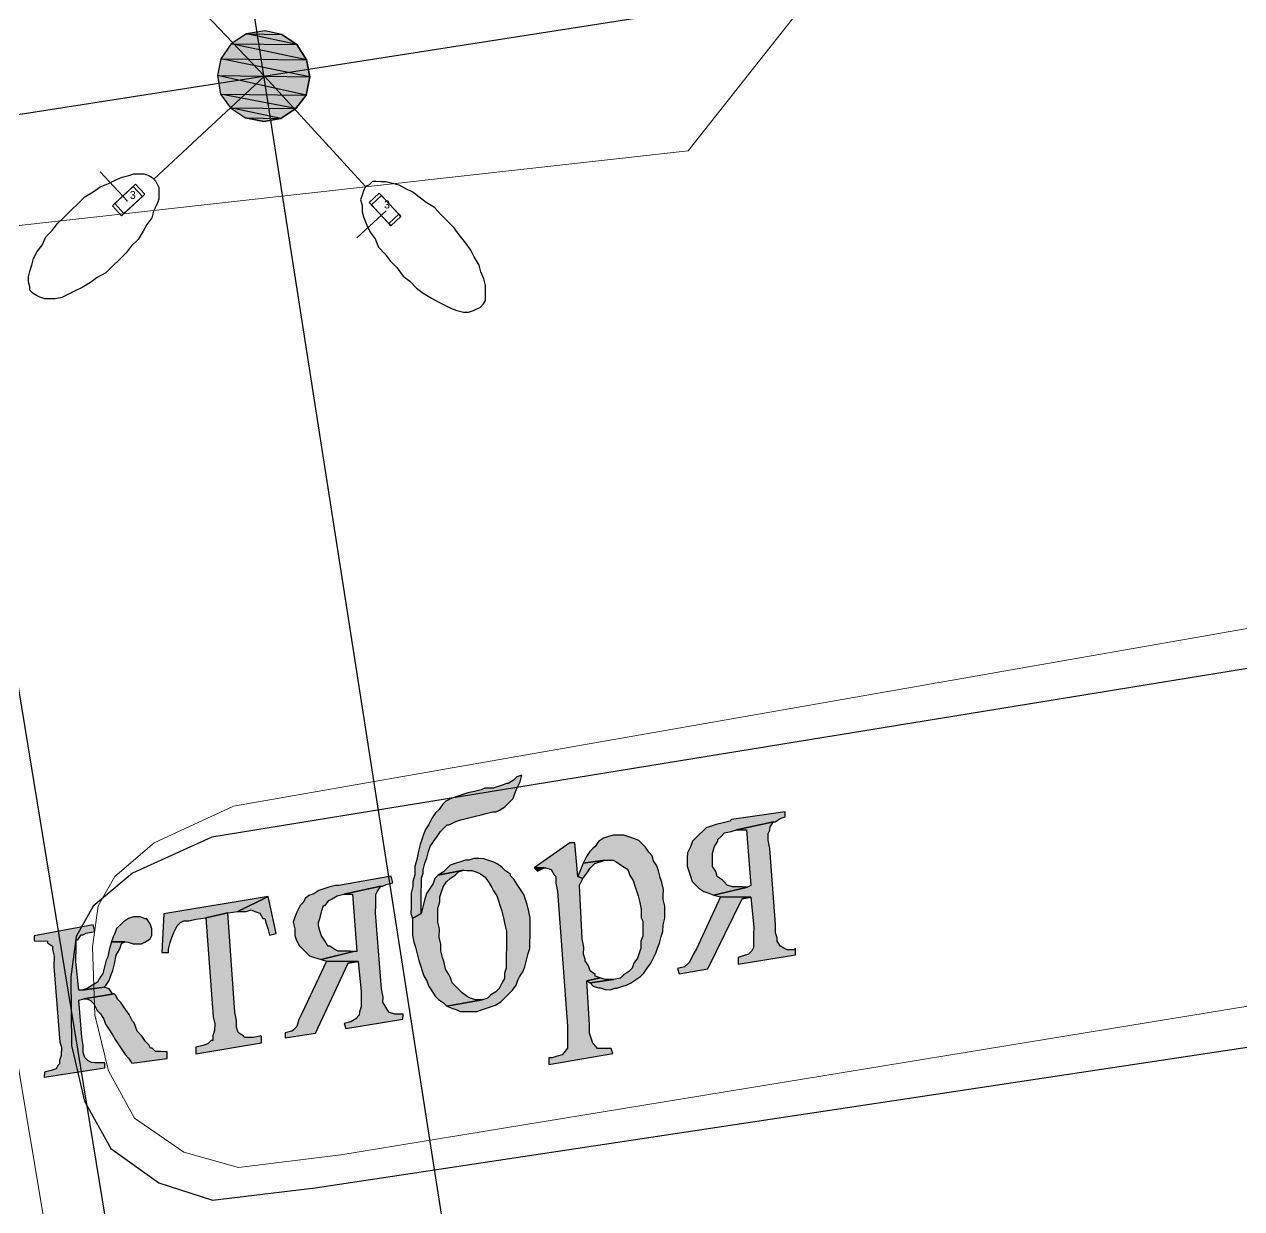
# Model space of a CAD drawing. Extents: x 2474 to 3317, y 1800 to 4862.
# Drawn here: x 2768.79 to 2784.01, y 3996.06 to 4010.86 of the extents above; entities that cross this region are included whole.
import ezdxf

# ---------------------------------------------------------------- set-up
doc = ezdxf.new("R2010")
doc.units = 0
doc.header["$MEASUREMENT"] = 0
for name, color, linetype in [('at_Entity', 7, 'Continuous'), ('at_Solid', 7, 'Continuous'), ('DLXLUM03', 3, 'Continuous'), ('DLXLUMEX', 2, 'Continuous')]:
    doc.layers.add(name, color=color, linetype=linetype)
doc.layers.add('ситуация', color=7, linetype='Continuous', lineweight=15)

# ---------------------------------------------------------------- blocks, each defined once
blk = doc.blocks.new('*U204')
at = {"color": 1}
blk.add_line((-0.029, -0.027), (-0.369, 0.34), dxfattribs=at)
for p, q in [((0.044, 0.157), (-0.217, -0.086)), ((-0.217, -0.086), (0.044, 0.157)), ((0.073, 0.184), (-0.189, -0.059)), ((-0.189, -0.059), (0.073, 0.184)), ((0.073, 0.184), (0.044, 0.157)), ((0.044, 0.157), (0.073, 0.184)), ((0.16, 0.032), (0.044, 0.157)), ((0.044, 0.157), (0.16, 0.032)), ((0.189, 0.059), (0.073, 0.184)), ((0.073, 0.184), (0.189, 0.059)), ((-0.102, -0.211), (0.16, 0.032)), ((0.16, 0.032), (-0.102, -0.211)), ((-0.073, -0.184), (0.189, 0.059)), ((0.189, 0.059), (-0.073, -0.184)), ((0.16, 0.032), (0.189, 0.059)), ((0.189, 0.059), (0.16, 0.032)), ((-0.189, -0.059), (-0.217, -0.086)), ((-0.217, -0.086), (-0.189, -0.059)), ((-0.217, -0.086), (-0.102, -0.211)), ((-0.102, -0.211), (-0.217, -0.086)), ((-0.189, -0.059), (-0.073, -0.184)), ((-0.073, -0.184), (-0.189, -0.059)), ((-0.073, -0.184), (-0.102, -0.211)), ((-0.102, -0.211), (-0.073, -0.184))]:
    blk.add_line(p, q)
at = {"layer": 'DLXLUMEX', "color": 7}
blk.add_text('3', height=0.1, dxfattribs=at).set_placement((0, 0))
blk = doc.blocks.new('*U205')
for p, q in [((-0.059, 0.189), (-0.184, 0.073)), ((-0.184, 0.073), (-0.059, 0.189)), ((-0.032, 0.16), (-0.157, 0.044)), ((-0.157, 0.044), (-0.032, 0.16)), ((0.184, -0.073), (-0.059, 0.189)), ((-0.032, 0.16), (-0.059, 0.189)), ((-0.059, 0.189), (0.184, -0.073)), ((-0.059, 0.189), (-0.032, 0.16)), ((0.21, -0.102), (-0.032, 0.16)), ((-0.032, 0.16), (0.21, -0.102)), ((-0.184, 0.073), (0.059, -0.189)), ((0.059, -0.189), (-0.184, 0.073)), ((-0.184, 0.073), (-0.157, 0.044)), ((-0.157, 0.044), (-0.184, 0.073)), ((-0.157, 0.044), (0.086, -0.218)), ((0.086, -0.218), (-0.157, 0.044)), ((0.059, -0.189), (0.184, -0.073)), ((0.184, -0.073), (0.059, -0.189)), ((0.086, -0.218), (0.21, -0.102)), ((0.21, -0.102), (0.086, -0.218)), ((0.184, -0.073), (0.21, -0.102)), ((0.21, -0.102), (0.184, -0.073)), ((0.059, -0.189), (0.086, -0.218)), ((0.086, -0.218), (0.059, -0.189))]:
    blk.add_line(p, q)
at = {"color": 1}
blk.add_line((0.027, -0.029), (-0.34, -0.369), dxfattribs=at)
at = {"layer": 'DLXLUMEX', "color": 7}
blk.add_text('3', height=0.1, dxfattribs=at).set_placement((0, 0))

msp = doc.modelspace()

# ---------------------------------------------------------------- hatches: boundary and pattern name
at = {"layer": 'at_Solid'}
for points in [[(2771.57, 4010.743), (2771.379, 4010.619), (2772.199, 4010.609)], [(2771.801, 4010.782), (2771.57, 4010.743), (2772.011, 4010.737)], [(2771.57, 4010.743), (2772.011, 4010.737), (2772.199, 4010.609)], [(2771.379, 4010.619), (2771.251, 4010.431), (2772.322, 4010.419)], [(2771.379, 4010.619), (2772.199, 4010.609), (2772.322, 4010.419)], [(2771.251, 4010.431), (2771.207, 4010.222), (2772.362, 4010.208)], [(2771.251, 4010.431), (2772.322, 4010.419), (2772.362, 4010.208)], [(2771.207, 4010.222), (2771.246, 4009.99), (2772.317, 4009.977)], [(2771.207, 4010.222), (2772.362, 4010.208), (2772.317, 4009.977)], [(2771.246, 4009.99), (2771.37, 4009.82), (2772.189, 4009.811)], [(2771.246, 4009.99), (2772.317, 4009.977), (2772.189, 4009.811)], [(2771.37, 4009.82), (2771.558, 4009.692), (2771.999, 4009.687)], [(2771.37, 4009.82), (2772.189, 4009.811), (2771.999, 4009.687)], [(2771.558, 4009.692), (2771.999, 4009.687), (2771.788, 4009.647)], [(2775.013, 4001.478), (2774.949, 4001.458), (2774.907, 4001.416), (2774.843, 4001.375), (2774.822, 4001.375), (2774.78, 4001.355), (2774.717, 4001.334), (2774.654, 4001.314), (2774.548, 4001.315), (2774.506, 4001.295), (2774.422, 4001.275), (2774.338, 4001.255), (2774.274, 4001.234), (2774.211, 4001.214), (2774.148, 4001.194), (2774.106, 4001.173), (2774.063, 4001.153), (2774.021, 4001.111), (2773.978, 4001.049), (2773.935, 4001.007), (2773.893, 4000.945), (2773.85, 4000.861), (2773.807, 4000.799), (2773.785, 4000.736), (2773.763, 4000.673), (2773.742, 4000.61), (2773.72, 4000.526), (2773.698, 4000.422), (2773.676, 4000.338), (2773.675, 4000.317), (2773.674, 4000.233), (2773.652, 4000.149), (2773.652, 4000.086), (2773.63, 4000.002), (2773.629, 3999.918), (2773.628, 3999.834), (2773.627, 3999.75), (2773.647, 3999.687), (2773.753, 3999.749), (2773.753, 3999.791), (2773.754, 3999.875), (2773.755, 3999.959), (2773.756, 4000.022), (2773.757, 4000.106), (2773.758, 4000.19), (2773.78, 4000.253), (2773.78, 4000.295), (2773.802, 4000.378), (2773.824, 4000.441), (2773.846, 4000.525), (2773.868, 4000.588), (2773.91, 4000.65), (2773.953, 4000.713), (2773.996, 4000.775), (2774.038, 4000.817), (2774.081, 4000.858), (2774.102, 4000.858), (2774.144, 4000.879), (2774.186, 4000.899), (2774.25, 4000.919), (2774.334, 4000.94), (2774.418, 4000.96), (2774.503, 4000.98), (2774.566, 4001), (2774.65, 4001.02), (2774.692, 4001.019), (2774.734, 4001.04), (2774.798, 4001.081), (2774.84, 4001.123), (2774.904, 4001.185), (2774.926, 4001.248), (2774.948, 4001.311), (2774.991, 4001.394)], [(2778.306, 4001.019), (2777.633, 4000.922), (2777.611, 4000.901), (2777.527, 4000.881), (2777.443, 4000.861), (2777.38, 4000.841), (2777.316, 4000.821), (2777.274, 4000.779), (2777.231, 4000.738), (2777.189, 4000.696), (2777.146, 4000.654), (2777.125, 4000.592), (2777.082, 4000.508), (2777.081, 4000.445), (2777.08, 4000.361), (2777.08, 4000.34), (2777.1, 4000.277), (2777.12, 4000.214), (2777.14, 4000.15), (2777.182, 4000.108), (2777.223, 4000.065), (2777.286, 4000.022), (2777.349, 4000.001), (2777.412, 3999.979), (2777.833, 4000.079), (2777.77, 4000.08), (2777.707, 4000.081), (2777.644, 4000.081), (2777.581, 4000.103), (2777.54, 4000.146), (2777.519, 4000.167), (2777.456, 4000.21), (2777.436, 4000.273), (2777.395, 4000.336), (2777.395, 4000.399), (2777.396, 4000.441), (2777.397, 4000.504), (2777.419, 4000.588), (2777.461, 4000.651), (2777.462, 4000.672), (2777.504, 4000.713), (2777.547, 4000.755), (2777.631, 4000.775), (2777.694, 4000.795), (2778.158, 4000.895), (2778.179, 4000.895), (2778.242, 4000.936), (2778.305, 4000.956)], [(2778.158, 4000.895), (2777.694, 4000.795), (2777.82, 4000.794), (2777.875, 4000.1), (2777.833, 4000.079), (2777.412, 3999.979), (2777.495, 3999.957), (2777.873, 3999.953), (2777.911, 3999.574), (2777.91, 3999.49), (2777.909, 3999.385), (2777.908, 3999.322), (2777.887, 3999.28), (2777.844, 3999.239), (2777.781, 3999.218), (2777.718, 3999.198), (2777.717, 3999.114), (2778.432, 3999.232), (2778.433, 3999.316), (2778.412, 3999.295), (2778.328, 3999.296), (2778.286, 3999.317), (2778.245, 3999.339), (2778.203, 3999.402), (2778.204, 3999.444), (2778.183, 3999.508), (2778.185, 3999.613), (2778.112, 4000.559), (2778.092, 4000.664), (2778.093, 4000.748), (2778.114, 4000.79), (2778.115, 4000.832)], [(2775.675, 4000.63), (2775.612, 4000.63), (2775.167, 4000.32), (2775.314, 4000.319), (2775.377, 4000.297), (2775.418, 4000.233), (2775.439, 4000.212), (2775.438, 4000.128), (2775.458, 4000.023), (2775.585, 3998.34), (2775.585, 3998.319), (2775.584, 3998.214), (2775.583, 3998.13), (2775.582, 3998.088), (2775.582, 3998.067), (2775.539, 3998.005), (2775.518, 3997.984), (2775.455, 3997.964), (2775.392, 3997.943), (2775.35, 3997.944), (2775.349, 3997.86), (2776.149, 3997.998), (2776.128, 3998.061), (2776.086, 3998.061), (2776.002, 3998.062), (2775.96, 3998.063), (2775.94, 3998.084), (2775.898, 3998.127), (2775.878, 3998.19), (2775.857, 3998.253), (2775.859, 3998.358), (2775.823, 3998.905), (2775.992, 3998.945), (2775.929, 3998.967), (2775.929, 3998.988), (2775.867, 3999.03), (2775.846, 3999.094), (2775.805, 3999.157), (2775.805, 3999.178), (2775.785, 3999.242), (2775.786, 3999.326), (2775.766, 3999.431), (2775.732, 4000.104), (2775.775, 4000.187), (2775.712, 4000.209)], [(2776.16, 4000.729), (2776.096, 4000.709), (2776.033, 4000.689), (2775.969, 4000.647), (2775.927, 4000.585), (2775.905, 4000.564), (2775.863, 4000.522), (2775.82, 4000.46), (2775.777, 4000.376), (2776.051, 4000.415), (2776.093, 4000.415), (2776.156, 4000.414), (2776.198, 4000.392), (2776.26, 4000.35), (2776.323, 4000.307), (2776.343, 4000.286), (2776.364, 4000.222), (2776.405, 4000.159), (2776.425, 4000.096), (2776.446, 4000.032), (2776.466, 3999.969), (2776.486, 3999.885), (2776.506, 3999.8), (2776.505, 3999.695), (2776.525, 3999.653), (2776.524, 3999.548), (2776.523, 3999.464), (2776.501, 3999.401), (2776.5, 3999.317), (2776.479, 3999.254), (2776.457, 3999.192), (2776.414, 3999.129), (2776.392, 3999.066), (2776.35, 3999.025), (2776.286, 3998.984), (2776.244, 3998.942), (2776.159, 3998.922), (2775.865, 3998.883), (2775.906, 3998.841), (2775.969, 3998.819), (2775.99, 3998.819), (2776.053, 3998.797), (2776.116, 3998.796), (2776.179, 3998.817), (2776.2, 3998.816), (2776.264, 3998.837), (2776.327, 3998.857), (2776.369, 3998.878), (2776.433, 3998.919), (2776.496, 3998.96), (2776.539, 3999.002), (2776.581, 3999.064), (2776.624, 3999.127), (2776.646, 3999.168), (2776.689, 3999.252), (2776.71, 3999.315), (2776.732, 3999.378), (2776.754, 3999.461), (2776.776, 3999.524), (2776.777, 3999.608), (2776.799, 3999.692), (2776.8, 3999.755), (2776.801, 3999.839), (2776.781, 3999.923), (2776.781, 3999.965), (2776.782, 4000.049), (2776.762, 4000.134), (2776.742, 4000.197), (2776.722, 4000.281), (2776.701, 4000.345), (2776.66, 4000.408), (2776.64, 4000.471), (2776.598, 4000.514), (2776.557, 4000.577), (2776.515, 4000.62), (2776.474, 4000.662), (2776.411, 4000.684), (2776.348, 4000.706), (2776.286, 4000.728), (2776.223, 4000.728)], [(2774.349, 4000.414), (2774.307, 4000.415), (2774.244, 4000.394), (2774.18, 4000.374), (2774.117, 4000.354), (2774.074, 4000.312), (2774.032, 4000.271), (2773.968, 4000.229), (2774.284, 4000.289), (2774.326, 4000.288), (2774.389, 4000.287), (2774.452, 4000.266), (2774.494, 4000.244), (2774.556, 4000.201), (2774.598, 4000.138), (2774.639, 4000.074), (2774.66, 4000.032), (2774.701, 3999.969), (2774.721, 3999.905), (2774.741, 3999.842), (2774.762, 3999.779), (2774.782, 3999.695), (2774.802, 3999.61), (2774.822, 3999.526), (2774.821, 3999.442), (2774.82, 3999.421), (2774.819, 3999.316), (2774.818, 3999.232), (2774.817, 3999.148), (2774.816, 3999.064), (2774.795, 3999.001), (2774.794, 3998.938), (2774.772, 3998.896), (2774.729, 3998.813), (2774.687, 3998.771), (2774.623, 3998.73), (2774.581, 3998.688), (2774.518, 3998.668), (2774.075, 3998.589), (2774.138, 3998.567), (2774.201, 3998.546), (2774.243, 3998.524), (2774.306, 3998.523), (2774.369, 3998.523), (2774.453, 3998.522), (2774.495, 3998.542), (2774.558, 3998.562), (2774.622, 3998.583), (2774.685, 3998.603), (2774.748, 3998.644), (2774.791, 3998.686), (2774.833, 3998.727), (2774.897, 3998.79), (2774.94, 3998.852), (2774.962, 3998.915), (2774.983, 3998.957), (2775.026, 3999.019), (2775.048, 3999.082), (2775.07, 3999.166), (2775.092, 3999.25), (2775.113, 3999.312), (2775.114, 3999.396), (2775.115, 3999.46), (2775.116, 3999.544), (2775.117, 3999.628), (2775.118, 3999.691), (2775.098, 3999.775), (2775.078, 3999.859), (2775.057, 3999.922), (2775.037, 3999.986), (2774.996, 4000.049), (2774.955, 4000.113), (2774.913, 4000.176), (2774.872, 4000.219), (2774.872, 4000.24), (2774.81, 4000.283), (2774.768, 4000.325), (2774.705, 4000.368), (2774.664, 4000.389), (2774.601, 4000.411), (2774.538, 4000.433), (2774.475, 4000.434), (2774.412, 4000.434)], [(2775.167, 4000.32), (2775.209, 4000.278), (2775.251, 4000.298), (2775.293, 4000.319)], [(2775.777, 4000.376), (2775.755, 4000.314), (2775.712, 4000.209), (2775.775, 4000.187), (2775.839, 4000.271), (2775.861, 4000.312), (2775.903, 4000.354), (2775.924, 4000.375), (2775.988, 4000.395), (2776.051, 4000.415)], [(2773.38, 4000.215), (2772.727, 4000.097), (2772.685, 4000.097), (2772.601, 4000.077), (2772.538, 4000.057), (2772.474, 4000.037), (2772.411, 3999.995), (2772.348, 3999.975), (2772.305, 3999.934), (2772.283, 3999.892), (2772.241, 3999.85), (2772.198, 3999.767), (2772.176, 3999.704), (2772.154, 3999.641), (2772.175, 3999.557), (2772.174, 3999.536), (2772.174, 3999.473), (2772.194, 3999.41), (2772.235, 3999.346), (2772.277, 3999.304), (2772.318, 3999.261), (2772.36, 3999.219), (2772.422, 3999.197), (2772.506, 3999.175), (2772.907, 3999.275), (2772.865, 3999.276), (2772.781, 3999.277), (2772.718, 3999.277), (2772.676, 3999.299), (2772.613, 3999.342), (2772.592, 3999.342), (2772.551, 3999.405), (2772.51, 3999.469), (2772.489, 3999.532), (2772.469, 3999.596), (2772.47, 3999.638), (2772.491, 3999.7), (2772.513, 3999.784), (2772.535, 3999.847), (2772.556, 3999.847), (2772.599, 3999.909), (2772.641, 3999.93), (2772.705, 3999.971), (2772.789, 3999.991), (2773.252, 4000.091), (2773.273, 4000.09), (2773.316, 4000.111), (2773.4, 4000.131)], [(2773.968, 4000.229), (2773.926, 4000.188), (2773.904, 4000.125), (2773.861, 4000.063), (2773.819, 4000), (2773.797, 3999.916), (2773.775, 3999.832), (2773.753, 3999.749), (2773.647, 3999.687), (2773.646, 3999.603), (2773.645, 3999.561), (2773.644, 3999.477), (2773.664, 3999.392), (2773.685, 3999.329), (2773.705, 3999.245), (2773.725, 3999.161), (2773.745, 3999.097), (2773.765, 3999.034), (2773.786, 3998.971), (2773.827, 3998.907), (2773.847, 3998.844), (2773.888, 3998.78), (2773.93, 3998.717), (2773.971, 3998.674), (2774.034, 3998.632), (2774.075, 3998.589), (2774.518, 3998.668), (2774.497, 3998.668), (2774.433, 3998.669), (2774.371, 3998.691), (2774.329, 3998.712), (2774.266, 3998.755), (2774.225, 3998.798), (2774.163, 3998.861), (2774.142, 3998.883), (2774.122, 3998.946), (2774.101, 3998.988), (2774.06, 3999.052), (2774.04, 3999.136), (2774.019, 3999.199), (2773.999, 3999.283), (2774, 3999.367), (2773.98, 3999.452), (2773.982, 3999.557), (2773.962, 3999.641), (2773.963, 3999.725), (2773.964, 3999.809), (2773.986, 3999.893), (2773.986, 3999.956), (2774.008, 4000.019), (2774.03, 4000.082), (2774.072, 4000.144), (2774.115, 4000.186), (2774.179, 4000.227), (2774.221, 4000.268), (2774.284, 4000.289)], [(2773.252, 4000.091), (2772.789, 3999.991), (2772.894, 3999.99), (2772.949, 3999.275), (2772.907, 3999.275), (2772.506, 3999.175), (2772.569, 3999.153), (2772.968, 3999.148), (2773.006, 3998.77), (2773.005, 3998.665), (2773.004, 3998.581), (2772.982, 3998.518), (2772.981, 3998.476), (2772.939, 3998.434), (2772.875, 3998.393), (2772.791, 3998.373), (2772.811, 3998.31), (2773.527, 3998.427), (2773.528, 3998.49), (2773.486, 3998.491), (2773.423, 3998.492), (2773.36, 3998.513), (2773.339, 3998.535), (2773.298, 3998.598), (2773.277, 3998.64), (2773.278, 3998.704), (2773.258, 3998.809), (2773.185, 3999.755), (2773.187, 3999.86), (2773.188, 3999.944), (2773.188, 3999.986), (2773.21, 4000.028)], [(2771.843, 3999.96), (2770.538, 3999.744), (2770.511, 3999.261), (2770.595, 3999.26), (2770.596, 3999.302), (2770.618, 3999.386), (2770.639, 3999.449), (2770.661, 3999.512), (2770.704, 3999.595), (2770.747, 3999.637), (2770.789, 3999.657), (2770.852, 3999.656), (2770.936, 3999.676), (2771.062, 3999.696), (2771.336, 3999.756), (2771.463, 3999.775)], [(2771.843, 3999.96), (2771.463, 3999.775), (2771.568, 3999.774), (2771.631, 3999.794), (2771.673, 3999.773), (2771.736, 3999.751), (2771.777, 3999.688), (2771.798, 3999.687), (2771.818, 3999.624), (2771.838, 3999.561), (2771.858, 3999.477), (2771.943, 3999.497)], [(2777.495, 3999.957), (2777.194, 3999.309), (2777.151, 3999.226), (2777.108, 3999.142), (2777.086, 3999.121), (2777.044, 3999.08), (2776.96, 3999.06), (2776.98, 3998.996), (2777.338, 3999.055), (2777.768, 3999.933), (2777.873, 3999.953)], [(2777.873, 3999.953), (2777.768, 3999.933), (2777.81, 3999.953)], [(2771.336, 3999.756), (2771.062, 3999.696), (2771.153, 3998.455), (2771.173, 3998.371), (2771.172, 3998.287), (2771.15, 3998.224), (2771.15, 3998.161), (2771.129, 3998.161), (2771.086, 3998.12), (2771.023, 3998.1), (2770.939, 3998.079), (2770.938, 3997.995), (2771.759, 3998.133), (2771.76, 3998.217), (2771.739, 3998.217), (2771.654, 3998.197), (2771.591, 3998.198), (2771.549, 3998.198), (2771.529, 3998.22), (2771.466, 3998.262), (2771.446, 3998.326), (2771.447, 3998.41), (2771.427, 3998.515)], [(2769.654, 3999.607), (2768.917, 3999.469), (2768.916, 3999.406), (2769.084, 3999.404), (2769.084, 3999.383), (2769.146, 3999.34), (2769.146, 3999.298), (2769.166, 3999.214), (2769.164, 3999.088), (2769.237, 3998.141), (2769.258, 3998.078), (2769.256, 3997.973), (2769.235, 3997.91), (2769.234, 3997.868), (2769.213, 3997.848), (2769.191, 3997.806), (2769.128, 3997.785), (2769.044, 3997.765), (2769.043, 3997.702), (2769.801, 3997.82), (2769.802, 3997.883), (2769.739, 3997.883), (2769.676, 3997.884), (2769.633, 3997.885), (2769.592, 3997.906), (2769.55, 3997.949), (2769.53, 3998.012), (2769.531, 3998.096), (2769.511, 3998.201), (2769.474, 3998.664), (2769.538, 3998.684), (2769.917, 3998.743), (2769.896, 3998.743), (2769.854, 3998.807), (2769.792, 3998.828), (2769.518, 3998.789), (2769.476, 3998.79), (2769.438, 3999.148), (2769.439, 3999.19), (2769.44, 3999.295), (2769.441, 3999.379), (2769.441, 3999.421), (2769.462, 3999.421), (2769.505, 3999.483), (2769.526, 3999.483), (2769.568, 3999.503), (2769.674, 3999.523)], [(2770.18, 3999.706), (2770.159, 3999.707), (2770.096, 3999.686), (2770.032, 3999.645), (2770.011, 3999.624), (2769.947, 3999.562), (2769.926, 3999.499), (2769.904, 3999.457), (2769.882, 3999.395), (2770.05, 3999.393), (2770.092, 3999.392), (2770.155, 3999.37), (2770.197, 3999.37), (2770.26, 3999.369), (2770.302, 3999.39), (2770.366, 3999.431), (2770.387, 3999.473), (2770.388, 3999.557), (2770.368, 3999.62), (2770.327, 3999.684), (2770.306, 3999.684), (2770.243, 3999.706)], [(2769.882, 3999.395), (2769.86, 3999.311), (2769.838, 3999.206), (2769.817, 3999.164), (2769.795, 3999.08), (2769.773, 3998.997), (2769.73, 3998.934), (2769.708, 3998.892), (2769.645, 3998.851), (2769.581, 3998.81), (2769.518, 3998.789), (2769.792, 3998.828), (2769.813, 3998.849), (2769.856, 3998.912), (2769.877, 3998.974), (2769.899, 3999.037), (2769.921, 3999.121), (2769.943, 3999.226), (2769.986, 3999.309), (2770.008, 3999.372), (2770.05, 3999.393)], [(2772.569, 3999.153), (2772.267, 3998.505), (2772.224, 3998.422), (2772.202, 3998.338), (2772.16, 3998.296), (2772.139, 3998.276), (2772.054, 3998.256), (2772.054, 3998.193), (2772.432, 3998.251), (2772.842, 3999.129), (2772.968, 3999.148)], [(2772.968, 3999.148), (2772.842, 3999.129), (2772.905, 3999.149)], [(2775.992, 3998.945), (2775.823, 3998.905), (2775.865, 3998.883), (2776.159, 3998.922), (2776.117, 3998.922), (2776.054, 3998.923)], [(2769.917, 3998.743), (2769.538, 3998.684), (2769.58, 3998.684), (2769.622, 3998.662), (2769.663, 3998.62), (2769.704, 3998.535), (2769.746, 3998.493), (2769.787, 3998.429), (2769.807, 3998.366), (2769.848, 3998.302), (2769.89, 3998.239), (2769.931, 3998.175), (2769.972, 3998.112), (2770.014, 3998.048), (2770.055, 3997.985), (2770.096, 3997.942), (2770.138, 3997.879), (2770.58, 3997.937), (2770.581, 3998.021), (2770.56, 3998.021), (2770.497, 3998.022), (2770.434, 3998.022), (2770.392, 3998.065), (2770.371, 3998.065), (2770.351, 3998.107), (2770.309, 3998.15), (2770.268, 3998.213), (2770.205, 3998.277), (2770.165, 3998.383), (2770.144, 3998.404), (2770.103, 3998.488), (2770.041, 3998.573), (2769.999, 3998.637), (2769.958, 3998.679), (2769.937, 3998.722)]]:
    msp.add_hatch(color=256, dxfattribs=at).paths.add_polyline_path(points)

# ---------------------------------------------------------------- linework, layer by layer
at = {"layer": 'at_Entity', "color": 0}
for points in [[(2777.489, 3949.044), (2765.309, 4023.402), (2761.168, 4050.22)], [(2771.795, 4010.215), (2770.508, 4011.574)], [(2772.362, 4010.208), (2772.322, 4010.419), (2772.199, 4010.609), (2772.011, 4010.737), (2771.801, 4010.782), (2771.57, 4010.743), (2771.379, 4010.619), (2771.251, 4010.431), (2771.207, 4010.222), (2771.246, 4009.99), (2771.37, 4009.82), (2771.558, 4009.692), (2771.788, 4009.647), (2771.999, 4009.687), (2772.189, 4009.811), (2772.317, 4009.977), (2772.362, 4010.208), (2772.362, 4010.208)], [(2772.362, 4010.208), (2772.322, 4010.419), (2772.199, 4010.609), (2772.011, 4010.737), (2771.801, 4010.782), (2771.57, 4010.743), (2771.379, 4010.619), (2771.251, 4010.431), (2771.207, 4010.222), (2771.246, 4009.99), (2771.37, 4009.82), (2771.558, 4009.692), (2771.788, 4009.647), (2771.999, 4009.687), (2772.189, 4009.811), (2772.317, 4009.977), (2772.362, 4010.208), (2772.362, 4010.208)], [(2771.57, 4010.743), (2771.379, 4010.619), (2772.199, 4010.609), (2771.57, 4010.743)], [(2771.801, 4010.782), (2771.57, 4010.743), (2772.011, 4010.737), (2771.801, 4010.782)], [(2771.57, 4010.743), (2772.011, 4010.737), (2772.199, 4010.609), (2771.57, 4010.743)], [(2771.379, 4010.619), (2771.251, 4010.431), (2772.322, 4010.419), (2771.379, 4010.619)], [(2771.379, 4010.619), (2772.199, 4010.609), (2772.322, 4010.419), (2771.379, 4010.619)], [(2771.251, 4010.431), (2771.207, 4010.222), (2772.362, 4010.208), (2771.251, 4010.431)], [(2771.251, 4010.431), (2772.322, 4010.419), (2772.362, 4010.208), (2771.251, 4010.431)], [(2771.795, 4010.215), (2770.414, 4008.928)], [(2771.207, 4010.222), (2771.246, 4009.99), (2772.317, 4009.977), (2771.207, 4010.222)], [(2771.207, 4010.222), (2772.362, 4010.208), (2772.317, 4009.977), (2771.207, 4010.222)], [(2771.795, 4010.215), (2773.06, 4008.834)], [(2771.246, 4009.99), (2771.37, 4009.82), (2772.189, 4009.811), (2771.246, 4009.99)], [(2771.246, 4009.99), (2772.317, 4009.977), (2772.189, 4009.811), (2771.246, 4009.99)], [(2771.37, 4009.82), (2771.558, 4009.692), (2771.999, 4009.687), (2771.37, 4009.82)], [(2771.37, 4009.82), (2772.189, 4009.811), (2771.999, 4009.687), (2771.37, 4009.82)], [(2771.558, 4009.692), (2771.999, 4009.687), (2771.788, 4009.647), (2771.558, 4009.692)], [(2826.63, 4009.595), (2807.032, 4006.546), (2771.137, 4000.704), (2770.144, 4000.253), (2769.656, 3999.839), (2769.442, 3999.463), (2769.373, 3998.959), (2769.384, 3998.098), (2769.544, 3997.402), (2769.873, 3996.81), (2770.477, 3996.383), (2771.147, 3996.165), (2772.431, 3996.318), (2789.355, 3998.873), (2826.572, 4004.658)], [(2768.905, 4007.496), (2768.864, 4007.538), (2768.864, 4007.58), (2768.844, 4007.644), (2768.845, 4007.707), (2768.867, 4007.79), (2768.888, 4007.853), (2768.91, 4007.937), (2768.953, 4008.021), (2769.017, 4008.104), (2769.061, 4008.208), (2769.146, 4008.291), (2769.21, 4008.375), (2769.295, 4008.458), (2769.38, 4008.541), (2769.465, 4008.624), (2769.55, 4008.707), (2769.656, 4008.769), (2769.74, 4008.831), (2769.846, 4008.872), (2769.93, 4008.913), (2770.015, 4008.954), (2770.099, 4008.974), (2770.163, 4008.994), (2770.247, 4008.993), (2770.289, 4008.993), (2770.351, 4008.971), (2770.393, 4008.949), (2770.435, 4008.907), (2770.455, 4008.864), (2770.476, 4008.822), (2770.475, 4008.759), (2770.474, 4008.675), (2770.452, 4008.612), (2770.409, 4008.529), (2770.387, 4008.445), (2770.323, 4008.362), (2770.28, 4008.278), (2770.216, 4008.174), (2770.131, 4008.091), (2770.067, 4008.008), (2769.982, 4007.924), (2769.897, 4007.841), (2769.812, 4007.758), (2769.706, 4007.697), (2769.621, 4007.635), (2769.516, 4007.573), (2769.431, 4007.532), (2769.347, 4007.491), (2769.262, 4007.45), (2769.178, 4007.43), (2769.115, 4007.43), (2769.052, 4007.431), (2768.989, 4007.453), (2768.947, 4007.474), (2768.905, 4007.496), (2768.905, 4007.496)], [(2774.493, 4007.325), (2774.535, 4007.367), (2774.557, 4007.409), (2774.559, 4007.598), (2774.539, 4007.682), (2774.498, 4007.767), (2774.478, 4007.851), (2774.416, 4007.957), (2774.375, 4008.041), (2774.313, 4008.126), (2774.23, 4008.232), (2774.168, 4008.317), (2774.085, 4008.402), (2774.002, 4008.487), (2773.919, 4008.572), (2773.815, 4008.636), (2773.731, 4008.7), (2773.648, 4008.764), (2773.564, 4008.807), (2773.481, 4008.85), (2773.397, 4008.872), (2773.313, 4008.894), (2773.25, 4008.895), (2773.187, 4008.896), (2773.145, 4008.896), (2773.103, 4008.855), (2773.06, 4008.834), (2773.039, 4008.792), (2773.017, 4008.729), (2772.995, 4008.667), (2773.016, 4008.603), (2773.015, 4008.519), (2773.035, 4008.456), (2773.076, 4008.351), (2773.117, 4008.266), (2773.179, 4008.181), (2773.22, 4008.076), (2773.303, 4007.991), (2773.365, 4007.906), (2773.448, 4007.821), (2773.531, 4007.715), (2773.614, 4007.651), (2773.697, 4007.566), (2773.78, 4007.502), (2773.885, 4007.438), (2773.968, 4007.395), (2774.052, 4007.352), (2774.135, 4007.309), (2774.198, 4007.287), (2774.282, 4007.265), (2774.345, 4007.264), (2774.408, 4007.284), (2774.45, 4007.305), (2774.493, 4007.325), (2774.493, 4007.325)]]:
    msp.add_lwpolyline(points, dxfattribs=at)
at = {"layer": 'at_Entity', "color": 2}
for points in [[(2770.426, 4018.93), (2775.391, 3987.101)], [(2689.128, 3997.313), (2826.737, 4018.797)]]:
    msp.add_lwpolyline(points, dxfattribs=at)
at = {"layer": 'at_Entity', "color": 7}
for points in [[(2775.013, 4001.478), (2774.949, 4001.458), (2774.907, 4001.416), (2774.843, 4001.375), (2774.822, 4001.375), (2774.78, 4001.355), (2774.717, 4001.334), (2774.654, 4001.314), (2774.548, 4001.315), (2774.506, 4001.295), (2774.422, 4001.275), (2774.338, 4001.255), (2774.274, 4001.234), (2774.211, 4001.214), (2774.148, 4001.194), (2774.106, 4001.173), (2774.063, 4001.153), (2774.021, 4001.111), (2773.978, 4001.049), (2773.935, 4001.007), (2773.893, 4000.945), (2773.85, 4000.861), (2773.85, 4000.861), (2773.807, 4000.799), (2773.785, 4000.736), (2773.763, 4000.673), (2773.742, 4000.61), (2773.72, 4000.526), (2773.698, 4000.422), (2773.676, 4000.338), (2773.675, 4000.317), (2773.674, 4000.233), (2773.652, 4000.149), (2773.652, 4000.086), (2773.63, 4000.002), (2773.629, 3999.918), (2773.628, 3999.834), (2773.627, 3999.75), (2773.647, 3999.687), (2773.753, 3999.749), (2773.753, 3999.791), (2773.754, 3999.875), (2773.755, 3999.959), (2773.756, 4000.022), (2773.757, 4000.106), (2773.758, 4000.19), (2773.78, 4000.253), (2773.78, 4000.295), (2773.802, 4000.378), (2773.824, 4000.441), (2773.846, 4000.525), (2773.868, 4000.588), (2773.91, 4000.65), (2773.953, 4000.713), (2773.996, 4000.775), (2774.038, 4000.817), (2774.081, 4000.858), (2774.102, 4000.858), (2774.144, 4000.879), (2774.186, 4000.899), (2774.25, 4000.919), (2774.334, 4000.94), (2774.418, 4000.96), (2774.503, 4000.98), (2774.566, 4001), (2774.65, 4001.02), (2774.692, 4001.019), (2774.734, 4001.04), (2774.798, 4001.081), (2774.84, 4001.123), (2774.904, 4001.185), (2774.904, 4001.185), (2774.926, 4001.248), (2774.948, 4001.311), (2774.991, 4001.394), (2775.013, 4001.478)], [(2778.306, 4001.019), (2777.633, 4000.922), (2777.611, 4000.901), (2777.527, 4000.881), (2777.443, 4000.861), (2777.38, 4000.841), (2777.316, 4000.821), (2777.274, 4000.779), (2777.231, 4000.738), (2777.189, 4000.696), (2777.146, 4000.654), (2777.125, 4000.592), (2777.082, 4000.508), (2777.081, 4000.445), (2777.08, 4000.361), (2777.08, 4000.34), (2777.1, 4000.277), (2777.12, 4000.214), (2777.14, 4000.15), (2777.182, 4000.108), (2777.223, 4000.065), (2777.286, 4000.022), (2777.349, 4000.001), (2777.412, 3999.979), (2777.833, 4000.079), (2777.77, 4000.08), (2777.707, 4000.081), (2777.644, 4000.081), (2777.581, 4000.103), (2777.54, 4000.146), (2777.519, 4000.167), (2777.456, 4000.21), (2777.436, 4000.273), (2777.395, 4000.336), (2777.395, 4000.399), (2777.396, 4000.441), (2777.397, 4000.504), (2777.419, 4000.588), (2777.461, 4000.651), (2777.462, 4000.672), (2777.504, 4000.713), (2777.547, 4000.755), (2777.631, 4000.775), (2777.694, 4000.795), (2778.158, 4000.895), (2778.179, 4000.895), (2778.242, 4000.936), (2778.305, 4000.956), (2778.306, 4001.019)], [(2778.158, 4000.895), (2777.694, 4000.795), (2777.82, 4000.794), (2777.875, 4000.1), (2777.833, 4000.079), (2777.412, 3999.979), (2777.495, 3999.957), (2777.873, 3999.953), (2777.911, 3999.574), (2777.91, 3999.49), (2777.909, 3999.385), (2777.908, 3999.322), (2777.887, 3999.28), (2777.887, 3999.28), (2777.844, 3999.239), (2777.781, 3999.218), (2777.718, 3999.198), (2777.717, 3999.114), (2778.432, 3999.232), (2778.433, 3999.316), (2778.412, 3999.295), (2778.328, 3999.296), (2778.286, 3999.317), (2778.245, 3999.339), (2778.203, 3999.402), (2778.204, 3999.444), (2778.183, 3999.508), (2778.185, 3999.613), (2778.112, 4000.559), (2778.092, 4000.664), (2778.093, 4000.748), (2778.114, 4000.79), (2778.115, 4000.832), (2778.158, 4000.895)], [(2775.675, 4000.63), (2775.612, 4000.63), (2775.167, 4000.32), (2775.314, 4000.319), (2775.377, 4000.297), (2775.377, 4000.297), (2775.418, 4000.233), (2775.439, 4000.212), (2775.438, 4000.128), (2775.458, 4000.023), (2775.585, 3998.34), (2775.585, 3998.319), (2775.584, 3998.214), (2775.583, 3998.13), (2775.582, 3998.088), (2775.582, 3998.067), (2775.539, 3998.005), (2775.518, 3997.984), (2775.455, 3997.964), (2775.392, 3997.943), (2775.35, 3997.944), (2775.349, 3997.86), (2776.149, 3997.998), (2776.128, 3998.061), (2776.086, 3998.061), (2776.002, 3998.062), (2775.96, 3998.063), (2775.94, 3998.084), (2775.898, 3998.127), (2775.878, 3998.19), (2775.857, 3998.253), (2775.859, 3998.358), (2775.823, 3998.905), (2775.992, 3998.945), (2775.929, 3998.967), (2775.929, 3998.988), (2775.867, 3999.03), (2775.846, 3999.094), (2775.805, 3999.157), (2775.805, 3999.178), (2775.785, 3999.242), (2775.786, 3999.326), (2775.766, 3999.431), (2775.732, 4000.104), (2775.775, 4000.187), (2775.712, 4000.209), (2775.675, 4000.63)], [(2776.16, 4000.729), (2776.096, 4000.709), (2776.033, 4000.689), (2775.969, 4000.647), (2775.927, 4000.585), (2775.905, 4000.564), (2775.863, 4000.522), (2775.82, 4000.46), (2775.777, 4000.376), (2776.051, 4000.415), (2776.093, 4000.415), (2776.156, 4000.414), (2776.198, 4000.392), (2776.26, 4000.35), (2776.323, 4000.307), (2776.343, 4000.286), (2776.364, 4000.222), (2776.405, 4000.159), (2776.425, 4000.096), (2776.446, 4000.032), (2776.466, 3999.969), (2776.486, 3999.885), (2776.506, 3999.8), (2776.505, 3999.695), (2776.525, 3999.653), (2776.524, 3999.548), (2776.523, 3999.464), (2776.501, 3999.401), (2776.5, 3999.317), (2776.479, 3999.254), (2776.457, 3999.192), (2776.414, 3999.129), (2776.392, 3999.066), (2776.35, 3999.025), (2776.286, 3998.984), (2776.244, 3998.942), (2776.159, 3998.922), (2775.865, 3998.883), (2775.906, 3998.841), (2775.969, 3998.819), (2775.99, 3998.819), (2776.053, 3998.797), (2776.116, 3998.796), (2776.179, 3998.817), (2776.2, 3998.816), (2776.264, 3998.837), (2776.327, 3998.857), (2776.369, 3998.878), (2776.433, 3998.919), (2776.496, 3998.96), (2776.539, 3999.002), (2776.581, 3999.064), (2776.624, 3999.127), (2776.646, 3999.168), (2776.689, 3999.252), (2776.71, 3999.315), (2776.732, 3999.378), (2776.754, 3999.461), (2776.776, 3999.524), (2776.777, 3999.608), (2776.799, 3999.692), (2776.8, 3999.755), (2776.801, 3999.839), (2776.781, 3999.923), (2776.781, 3999.965), (2776.782, 4000.049), (2776.762, 4000.134), (2776.742, 4000.197), (2776.722, 4000.281), (2776.701, 4000.345), (2776.66, 4000.408), (2776.64, 4000.471), (2776.598, 4000.514), (2776.557, 4000.577), (2776.515, 4000.62), (2776.474, 4000.662), (2776.411, 4000.684), (2776.348, 4000.706), (2776.286, 4000.728), (2776.223, 4000.728), (2776.16, 4000.729)], [(2774.349, 4000.414), (2774.307, 4000.415), (2774.244, 4000.394), (2774.18, 4000.374), (2774.117, 4000.354), (2774.074, 4000.312), (2774.032, 4000.271), (2773.968, 4000.229), (2774.284, 4000.289), (2774.326, 4000.288), (2774.389, 4000.287), (2774.452, 4000.266), (2774.494, 4000.244), (2774.556, 4000.201), (2774.598, 4000.138), (2774.639, 4000.074), (2774.66, 4000.032), (2774.701, 3999.969), (2774.721, 3999.905), (2774.741, 3999.842), (2774.762, 3999.779), (2774.782, 3999.695), (2774.802, 3999.61), (2774.822, 3999.526), (2774.821, 3999.442), (2774.82, 3999.421), (2774.819, 3999.316), (2774.818, 3999.232), (2774.817, 3999.148), (2774.816, 3999.064), (2774.795, 3999.001), (2774.794, 3998.938), (2774.772, 3998.896), (2774.729, 3998.813), (2774.687, 3998.771), (2774.623, 3998.73), (2774.581, 3998.688), (2774.518, 3998.668), (2774.075, 3998.589), (2774.138, 3998.567), (2774.201, 3998.546), (2774.243, 3998.524), (2774.306, 3998.523), (2774.369, 3998.523), (2774.453, 3998.522), (2774.495, 3998.542), (2774.558, 3998.562), (2774.622, 3998.583), (2774.685, 3998.603), (2774.748, 3998.644), (2774.791, 3998.686), (2774.833, 3998.727), (2774.897, 3998.79), (2774.94, 3998.852), (2774.962, 3998.915), (2774.983, 3998.957), (2775.026, 3999.019), (2775.048, 3999.082), (2775.07, 3999.166), (2775.092, 3999.25), (2775.113, 3999.312), (2775.114, 3999.396), (2775.115, 3999.46), (2775.116, 3999.544), (2775.117, 3999.628), (2775.118, 3999.691), (2775.098, 3999.775), (2775.078, 3999.859), (2775.057, 3999.922), (2775.037, 3999.986), (2774.996, 4000.049), (2774.955, 4000.113), (2774.913, 4000.176), (2774.872, 4000.219), (2774.872, 4000.24), (2774.81, 4000.283), (2774.768, 4000.325), (2774.705, 4000.368), (2774.664, 4000.389), (2774.601, 4000.411), (2774.538, 4000.433), (2774.475, 4000.434), (2774.412, 4000.434), (2774.349, 4000.414)], [(2775.167, 4000.32), (2775.209, 4000.278), (2775.251, 4000.298), (2775.293, 4000.319), (2775.293, 4000.319), (2775.167, 4000.32)], [(2775.777, 4000.376), (2775.755, 4000.314), (2775.712, 4000.209), (2775.775, 4000.187), (2775.839, 4000.271), (2775.861, 4000.312), (2775.903, 4000.354), (2775.924, 4000.375), (2775.988, 4000.395), (2776.051, 4000.415), (2775.777, 4000.376)], [(2773.38, 4000.215), (2772.727, 4000.097), (2772.685, 4000.097), (2772.601, 4000.077), (2772.538, 4000.057), (2772.474, 4000.037), (2772.411, 3999.995), (2772.348, 3999.975), (2772.305, 3999.934), (2772.283, 3999.892), (2772.241, 3999.85), (2772.198, 3999.767), (2772.176, 3999.704), (2772.154, 3999.641), (2772.175, 3999.557), (2772.174, 3999.536), (2772.174, 3999.473), (2772.194, 3999.41), (2772.235, 3999.346), (2772.277, 3999.304), (2772.318, 3999.261), (2772.36, 3999.219), (2772.422, 3999.197), (2772.506, 3999.175), (2772.907, 3999.275), (2772.865, 3999.276), (2772.781, 3999.277), (2772.718, 3999.277), (2772.676, 3999.299), (2772.613, 3999.342), (2772.592, 3999.342), (2772.551, 3999.405), (2772.51, 3999.469), (2772.489, 3999.532), (2772.469, 3999.596), (2772.47, 3999.638), (2772.491, 3999.7), (2772.513, 3999.784), (2772.535, 3999.847), (2772.556, 3999.847), (2772.599, 3999.909), (2772.641, 3999.93), (2772.705, 3999.971), (2772.789, 3999.991), (2773.252, 4000.091), (2773.273, 4000.09), (2773.316, 4000.111), (2773.4, 4000.131), (2773.38, 4000.215)], [(2773.968, 4000.229), (2773.926, 4000.188), (2773.904, 4000.125), (2773.861, 4000.063), (2773.819, 4000), (2773.797, 3999.916), (2773.775, 3999.832), (2773.753, 3999.749), (2773.647, 3999.687), (2773.646, 3999.603), (2773.645, 3999.561), (2773.644, 3999.477), (2773.664, 3999.392), (2773.685, 3999.329), (2773.705, 3999.245), (2773.725, 3999.161), (2773.745, 3999.097), (2773.765, 3999.034), (2773.786, 3998.971), (2773.827, 3998.907), (2773.847, 3998.844), (2773.888, 3998.78), (2773.888, 3998.78), (2773.93, 3998.717), (2773.971, 3998.674), (2774.034, 3998.632), (2774.075, 3998.589), (2774.518, 3998.668), (2774.497, 3998.668), (2774.433, 3998.669), (2774.371, 3998.691), (2774.329, 3998.712), (2774.266, 3998.755), (2774.225, 3998.798), (2774.163, 3998.861), (2774.142, 3998.883), (2774.122, 3998.946), (2774.101, 3998.988), (2774.06, 3999.052), (2774.04, 3999.136), (2774.019, 3999.199), (2773.999, 3999.283), (2774, 3999.367), (2773.98, 3999.452), (2773.982, 3999.557), (2773.962, 3999.641), (2773.963, 3999.725), (2773.964, 3999.809), (2773.986, 3999.893), (2773.986, 3999.956), (2774.008, 4000.019), (2774.03, 4000.082), (2774.072, 4000.144), (2774.115, 4000.186), (2774.179, 4000.227), (2774.221, 4000.268), (2774.284, 4000.289), (2773.968, 4000.229)], [(2773.252, 4000.091), (2772.789, 3999.991), (2772.894, 3999.99), (2772.949, 3999.275), (2772.907, 3999.275), (2772.506, 3999.175), (2772.569, 3999.153), (2772.968, 3999.148), (2773.006, 3998.77), (2773.005, 3998.665), (2773.004, 3998.581), (2772.982, 3998.518), (2772.981, 3998.476), (2772.981, 3998.476), (2772.939, 3998.434), (2772.875, 3998.393), (2772.791, 3998.373), (2772.811, 3998.31), (2773.527, 3998.427), (2773.528, 3998.49), (2773.486, 3998.491), (2773.423, 3998.492), (2773.36, 3998.513), (2773.339, 3998.535), (2773.298, 3998.598), (2773.277, 3998.64), (2773.278, 3998.704), (2773.258, 3998.809), (2773.185, 3999.755), (2773.187, 3999.86), (2773.188, 3999.944), (2773.188, 3999.986), (2773.21, 4000.028), (2773.252, 4000.091)], [(2771.843, 3999.96), (2770.538, 3999.744), (2770.511, 3999.261), (2770.595, 3999.26), (2770.596, 3999.302), (2770.618, 3999.386), (2770.639, 3999.449), (2770.661, 3999.512), (2770.704, 3999.595), (2770.747, 3999.637), (2770.789, 3999.657), (2770.852, 3999.656), (2770.936, 3999.676), (2771.062, 3999.696), (2771.336, 3999.756), (2771.463, 3999.775), (2771.843, 3999.96)], [(2771.843, 3999.96), (2771.463, 3999.775), (2771.568, 3999.774), (2771.631, 3999.794), (2771.673, 3999.773), (2771.673, 3999.773), (2771.736, 3999.751), (2771.777, 3999.688), (2771.798, 3999.687), (2771.818, 3999.624), (2771.838, 3999.561), (2771.858, 3999.477), (2771.943, 3999.497), (2771.843, 3999.96)], [(2777.495, 3999.957), (2777.194, 3999.309), (2777.151, 3999.226), (2777.108, 3999.142), (2777.086, 3999.121), (2777.044, 3999.08), (2776.96, 3999.06), (2776.98, 3998.996), (2777.338, 3999.055), (2777.768, 3999.933), (2777.873, 3999.953), (2777.495, 3999.957)], [(2777.873, 3999.953), (2777.768, 3999.933), (2777.81, 3999.953), (2777.873, 3999.953)], [(2771.336, 3999.756), (2771.062, 3999.696), (2771.153, 3998.455), (2771.173, 3998.371), (2771.172, 3998.287), (2771.15, 3998.224), (2771.15, 3998.161), (2771.129, 3998.161), (2771.086, 3998.12), (2771.023, 3998.1), (2770.939, 3998.079), (2770.938, 3997.995), (2771.759, 3998.133), (2771.76, 3998.217), (2771.739, 3998.217), (2771.654, 3998.197), (2771.591, 3998.198), (2771.549, 3998.198), (2771.529, 3998.22), (2771.466, 3998.262), (2771.466, 3998.262), (2771.446, 3998.326), (2771.447, 3998.41), (2771.427, 3998.515), (2771.336, 3999.756)], [(2769.654, 3999.607), (2768.917, 3999.469), (2768.916, 3999.406), (2769.084, 3999.404), (2769.084, 3999.383), (2769.146, 3999.34), (2769.146, 3999.34), (2769.146, 3999.298), (2769.166, 3999.214), (2769.164, 3999.088), (2769.237, 3998.141), (2769.258, 3998.078), (2769.256, 3997.973), (2769.235, 3997.91), (2769.234, 3997.868), (2769.213, 3997.848), (2769.191, 3997.806), (2769.128, 3997.785), (2769.044, 3997.765), (2769.043, 3997.702), (2769.801, 3997.82), (2769.802, 3997.883), (2769.739, 3997.883), (2769.676, 3997.884), (2769.633, 3997.885), (2769.592, 3997.906), (2769.55, 3997.949), (2769.55, 3997.949), (2769.53, 3998.012), (2769.531, 3998.096), (2769.511, 3998.201), (2769.474, 3998.664), (2769.538, 3998.684), (2769.917, 3998.743), (2769.896, 3998.743), (2769.854, 3998.807), (2769.792, 3998.828), (2769.518, 3998.789), (2769.476, 3998.79), (2769.438, 3999.148), (2769.439, 3999.19), (2769.44, 3999.295), (2769.441, 3999.379), (2769.441, 3999.421), (2769.462, 3999.421), (2769.505, 3999.483), (2769.526, 3999.483), (2769.568, 3999.503), (2769.674, 3999.523), (2769.654, 3999.607)], [(2770.18, 3999.706), (2770.159, 3999.707), (2770.096, 3999.686), (2770.032, 3999.645), (2770.011, 3999.624), (2769.947, 3999.562), (2769.926, 3999.499), (2769.904, 3999.457), (2769.882, 3999.395), (2770.05, 3999.393), (2770.092, 3999.392), (2770.155, 3999.37), (2770.197, 3999.37), (2770.26, 3999.369), (2770.302, 3999.39), (2770.366, 3999.431), (2770.387, 3999.473), (2770.388, 3999.557), (2770.368, 3999.62), (2770.327, 3999.684), (2770.306, 3999.684), (2770.243, 3999.706), (2770.18, 3999.706)], [(2769.882, 3999.395), (2769.86, 3999.311), (2769.838, 3999.206), (2769.817, 3999.164), (2769.795, 3999.08), (2769.773, 3998.997), (2769.73, 3998.934), (2769.708, 3998.892), (2769.708, 3998.892), (2769.645, 3998.851), (2769.581, 3998.81), (2769.518, 3998.789), (2769.792, 3998.828), (2769.813, 3998.849), (2769.856, 3998.912), (2769.877, 3998.974), (2769.877, 3998.974), (2769.899, 3999.037), (2769.921, 3999.121), (2769.943, 3999.226), (2769.943, 3999.226), (2769.986, 3999.309), (2770.008, 3999.372), (2770.05, 3999.393), (2769.882, 3999.395)], [(2772.569, 3999.153), (2772.267, 3998.505), (2772.224, 3998.422), (2772.202, 3998.338), (2772.16, 3998.296), (2772.139, 3998.276), (2772.054, 3998.256), (2772.054, 3998.193), (2772.432, 3998.251), (2772.842, 3999.129), (2772.968, 3999.148), (2772.569, 3999.153)], [(2772.968, 3999.148), (2772.842, 3999.129), (2772.905, 3999.149), (2772.968, 3999.148)], [(2775.992, 3998.945), (2775.823, 3998.905), (2775.865, 3998.883), (2776.159, 3998.922), (2776.117, 3998.922), (2776.054, 3998.923), (2775.992, 3998.945)], [(2769.917, 3998.743), (2769.538, 3998.684), (2769.58, 3998.684), (2769.622, 3998.662), (2769.663, 3998.62), (2769.704, 3998.535), (2769.746, 3998.493), (2769.787, 3998.429), (2769.807, 3998.366), (2769.848, 3998.302), (2769.89, 3998.239), (2769.931, 3998.175), (2769.972, 3998.112), (2770.014, 3998.048), (2770.055, 3997.985), (2770.096, 3997.942), (2770.138, 3997.879), (2770.58, 3997.937), (2770.581, 3998.021), (2770.56, 3998.021), (2770.497, 3998.022), (2770.434, 3998.022), (2770.392, 3998.065), (2770.371, 3998.065), (2770.351, 3998.107), (2770.309, 3998.15), (2770.268, 3998.213), (2770.205, 3998.277), (2770.165, 3998.383), (2770.144, 3998.404), (2770.103, 3998.488), (2770.041, 3998.573), (2769.999, 3998.637), (2769.958, 3998.679), (2769.937, 3998.722), (2769.917, 3998.743)]]:
    msp.add_lwpolyline(points, dxfattribs=at)
at = {"layer": 'ситуация', "linetype": 'Continuous', "lineweight": 18}
for p, q in [((2784.778, 4019.024), (2777.092, 4009.282)), ((2777.092, 4009.282), (2764.475, 4007.872)), ((2807.202, 4007.367), (2771.407, 4001.091)), ((2771.407, 4001.091), (2770.417, 4000.631)), ((2770.417, 4000.631), (2769.927, 4000.213)), ((2769.927, 4000.213), (2769.718, 3999.845)), ((2769.718, 3999.845), (2769.646, 3999.334)), ((2772.749, 3996.733), (2789.616, 3999.494)), ((2769.646, 3999.334), (2769.675, 3998.483)), ((2769.675, 3998.483), (2769.847, 3997.783)), ((2769.847, 3997.783), (2770.171, 3997.191)), ((2770.171, 3997.191), (2770.789, 3996.765)), ((2770.789, 3996.765), (2771.47, 3996.574)), ((2771.47, 3996.574), (2772.749, 3996.733))]:
    msp.add_line(p, q, dxfattribs=at)
at = {"layer": 'ситуация'}
msp.add_line((2771.62, 3980.56), (2766.725, 4009.694), dxfattribs=at)

# ---------------------------------------------------------------- block references
at = {"layer": 'DLXLUM03'}
for name, p in [('*U204', (2770.112, 4008.68)), ('*U205', (2773.29, 4008.561))]:
    msp.add_blockref(name, p, dxfattribs=at)

doc.saveas('drawing.dxf')
